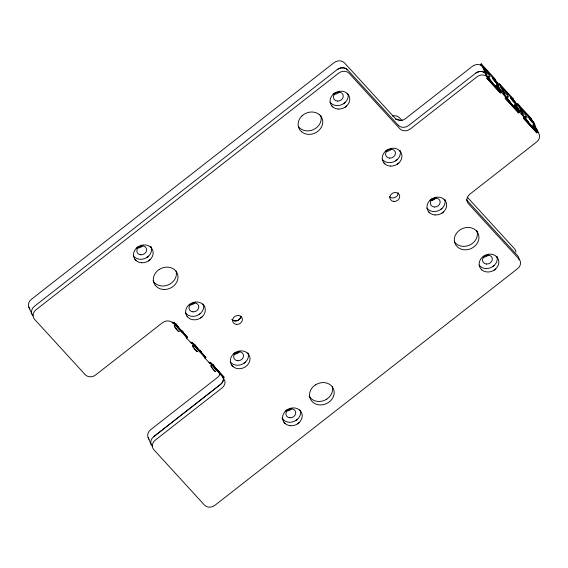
<?xml version="1.0" encoding="UTF-8"?>
<svg xmlns="http://www.w3.org/2000/svg" width="568" height="568" viewBox="0 0 568 568"><rect width="100%" height="100%" fill="white"/><g stroke="black" fill="none" stroke-linecap="round" stroke-linejoin="round"><path stroke-width="0.85" d="M136.561 247.996L138.173 246.739M302.006 115.865L304.022 114.289A12.581 10.884 -24 0 1 319.457 114.722M333.182 94.267L334.793 93.01M148.496 256.246L146.885 257.503A10.068 8.705 -24 0 1 134.566 257.155L133.324 255.841M150.037 259.711L148.425 260.968M345.117 102.517L343.505 103.774M346.657 105.982L345.046 107.238M385.36 151.301L386.964 150.044M200.667 313.28L199.056 314.537M202.208 316.745L200.596 318.002M397.288 159.551L395.676 160.808M398.828 163.016L397.217 164.273M233.455 353.921L235.06 352.664M430.075 200.192L431.68 198.928M245.383 362.171L243.771 363.428M442.003 208.435L440.399 209.691M443.544 211.899L441.94 213.156M285.626 410.955L287.231 409.698M297.554 419.205L295.949 420.462M299.095 422.67L297.49 423.927M494.174 265.469L492.57 266.726M495.715 268.934L494.11 270.19M398.289 125.287L347.573 69.843A7.554 6.539 -24 0 0 337.207 69.566L34.407 306.315A7.554 6.539 -24 0 0 32.987 315.815M481.373 65.86L480.684 64.319L481.274 63.857L494.692 78.526L500.862 92.378L487.443 77.717L481.274 63.857M482.551 67.471L483.127 67.024L487.791 77.44L486.826 78.199L500.223 92.875L501.196 92.115L496.553 81.678L496.155 81.991M486.208 73.947L485.548 74.465L486.243 73.982L485.846 73.535A7.554 6.539 -24 0 0 475.48 73.258M487.791 77.44L487.422 77.035A7.554 6.539 -24 0 0 477.049 76.758L410.202 129.028A7.554 6.539 -24 0 1 399.829 128.744L349.15 73.343A7.554 6.539 -24 0 0 338.776 73.066L35.983 309.816A7.554 6.539 -24 0 0 34.556 319.315L85.235 374.717A7.554 6.539 -24 0 0 95.609 374.994L162.455 322.723A7.554 6.539 -24 0 1 172.828 323.007L173.204 323.412L174.17 322.652M494.103 78.987L494.692 78.526M499.002 84.341L499.591 83.879L513.003 98.548L519.173 112.4L518.584 112.862L505.165 98.193M500.727 87.5L501.388 86.982M499.655 88.651L498.661 89.368L495.545 85.974M205.857 357.272L192.446 342.603L191.473 343.363L186.616 338.074L187.589 337.314L174.184 322.645M504.498 93.947L503.837 94.466L504.469 93.912L501.395 86.975M506.045 97.412L505.08 98.165L518.485 112.833L519.457 112.073L514.814 101.644L514.317 102.027M513.003 98.548L512.414 99.002L496.553 81.678M523.419 118.144L536.831 132.813L537.42 132.351L531.25 118.492L517.838 103.83L517.249 104.292L517.931 105.833M518.982 107.466L519.649 106.947L524.314 117.363L519.471 112.066M516.923 109.333L517.917 108.609M204.885 358.032L205.85 357.279M191.792 343.214L205.211 357.875L205.801 357.421L192.389 342.752M522.07 114.388L522.73 113.877L517.895 108.566M522.098 114.424L522.759 113.905M203.947 355.959L204.878 358.039L209.72 363.335L210.692 362.576L224.119 377.23L223.146 377.99L223.508 378.409A7.554 6.539 -24 0 1 222.081 387.909L155.234 440.179A7.554 6.539 -24 0 0 153.807 449.678L204.487 505.087A7.554 6.539 -24 0 0 214.853 505.357L517.654 268.614A7.554 6.539 -24 0 0 519.074 259.114L468.394 203.706A7.554 6.539 -24 0 1 469.821 194.206L536.675 141.936A7.554 6.539 -24 0 0 538.102 132.436L533.075 121.602L532.486 122.063M524.307 117.37L523.341 118.123L536.746 132.798L537.718 132.039M531.25 118.492L530.661 118.953L514.814 101.644M235.67 354.134L239.156 351.407M432.255 200.433L435.741 197.707M536.178 128.574L535.184 129.291L533.075 127.012M153.658 436.678L220.512 384.408A7.554 6.539 -24 0 0 223.21 377.173M159.253 269.409L157.237 270.979A12.581 10.884 -24 0 0 155.121 285.108M315.446 384.863L313.437 386.432A12.581 10.884 -24 0 0 311.321 400.561L312.833 402.229A12.581 10.884 -24 0 0 328.283 402.62L330.271 401.072A12.581 10.884 -24 0 0 332.394 386.943L330.874 385.274A12.581 10.884 -24 0 0 315.467 384.884M326.721 399.176L328.73 397.607A12.581 10.884 -24 0 0 332.266 386.375M347.133 93.337L348.354 94.671M399.304 150.371L400.525 151.706M444.027 199.261L445.241 200.589M496.198 256.296L497.419 257.631M331.165 103.44L329.944 102.112M332.706 106.905L331.485 105.57M384.877 163.939L383.656 162.604M429.593 212.83L428.378 211.495M480.223 266.399L479.009 265.064M481.77 269.864L480.549 268.529A10.068 8.705 -24 0 1 482.253 257.226L483.858 255.969A10.068 8.705 -24 0 1 497.043 257.162A10.068 8.705 -24 0 1 495.211 269.374A10.068 8.705 -24 0 1 481.785 269.843M319.443 114.701L320.97 116.369A12.581 10.884 -24 0 1 318.84 130.498L316.837 132.074A12.581 10.884 -24 0 1 301.416 131.655M301.409 131.662L299.883 129.994A12.581 10.884 -24 0 1 302.048 115.865M150.513 247.073L151.734 248.401M202.684 304.107L203.905 305.435M247.407 352.991L248.621 354.325A10.068 8.705 -24 0 1 246.924 365.629L245.319 366.892A10.068 8.705 -24 0 1 232.142 365.707A10.068 8.705 -24 0 1 233.973 353.495A10.068 8.705 -24 0 1 247.399 353.019M299.577 410.025L300.791 411.36M136.086 260.641L134.864 259.306M232.972 366.559L231.758 365.224M283.602 420.128L282.381 418.801M285.143 423.593L283.929 422.265M480.684 64.319L493.542 78.377M533.075 121.602L533.444 122.013A7.554 6.539 -24 0 1 534.935 125.535M484.248 70.077L490.113 76.481M502.51 90.035L508.374 96.446M520.771 110L527.438 117.292M499.634 88.608L504.512 93.94L506.052 97.405L501.21 92.108M536.156 128.531L536.561 128.971M487.337 76.999L491.973 82.076M505.591 96.965L510.234 102.041M514.814 107.047L516.944 109.376M523.852 116.93L528.496 121.999M519.173 112.4L505.761 97.731L499.591 83.879M537.42 132.351L524.008 117.682L517.838 103.83M486.854 78.178L500.273 92.84L496.844 85.143M402.194 120.743L399.552 117.853A7.561 6.539 -24 0 0 392.396 116.007M467.315 197.195L514.423 248.685A7.554 6.539 -24 0 1 515.914 252.206M174.071 322.731L187.49 337.399M210.636 362.704L224.048 377.365L223.458 377.826L210.046 363.165M173.481 323.192L186.9 337.861L186.212 336.32M477.163 231.822L475.643 230.154A12.581 10.884 -24 0 0 460.215 229.749L458.206 231.318A12.581 10.884 -24 0 0 456.125 245.447L457.602 247.115A12.581 10.884 -24 0 0 473.052 247.506L475.04 245.958A12.581 10.884 -24 0 0 477.155 231.829M426.831 208.03L428.052 209.365A10.068 8.705 -24 0 0 440.008 209.926A10.068 8.705 -24 0 0 444.829 199.453M454.535 241.982L456.061 243.651A12.581 10.884 -24 0 0 471.504 244.041L473.499 242.493A12.581 10.884 -24 0 0 476.68 230.26M382.115 159.147L383.336 160.474A10.068 8.705 -24 0 0 395.285 161.042A10.068 8.705 -24 0 0 400.113 150.563M298.342 126.529L299.868 128.198A12.581 10.884 -24 0 0 315.311 128.588L317.306 127.04A12.581 10.884 -24 0 0 320.842 115.808M230.21 361.766L231.432 363.094A10.068 8.705 -24 0 0 243.381 363.655A10.068 8.705 -24 0 0 248.209 353.182M185.495 312.876L186.716 314.21A10.068 8.705 -24 0 0 198.665 314.771A10.068 8.705 -24 0 0 203.493 304.299M187.035 316.341L188.256 317.675A10.068 8.705 -24 0 0 201.704 317.185A10.068 8.705 -24 0 0 203.536 304.973A10.068 8.705 -24 0 0 190.358 303.795L188.739 305.03A10.068 8.705 -24 0 0 187.042 316.341M153.573 281.65L155.099 283.311A12.581 10.884 -24 0 0 170.521 283.723L172.537 282.154A12.581 10.884 -24 0 0 176.073 270.922M155.114 285.115L156.64 286.776A12.581 10.884 -24 0 0 172.083 287.167L174.078 285.619A12.581 10.884 -24 0 0 176.194 271.49L174.674 269.821A12.581 10.884 -24 0 0 159.267 269.431M533.061 124.342L536.831 132.813M526.195 114.069L526.344 114.416L521.722 109.177M514.814 104.391L518.584 112.862M514.856 104.718L517.562 110.76M507.941 94.118L508.097 94.466L503.468 89.226M496.595 84.76L500.223 92.875M489.63 74.096L489.786 74.443L485.157 69.204M222.209 375.924L223.139 378.004M209.102 361.951L209.72 363.335M204.523 356.342L205.211 357.875M190.841 341.986L191.459 343.37M185.693 336L186.616 338.074M172.587 322.028L173.204 323.412M148.085 437.594L151.166 444.517M28.833 307.224L31.915 314.154M395.442 119.23A7.561 6.539 -24 0 1 400.184 120.508M398.26 125.251A7.554 6.539 -24 0 0 408.626 125.528L475.508 73.293A7.554 6.539 -24 0 1 485.881 73.57M536.526 128.943A7.554 6.539 -24 0 1 538.024 132.458M519.031 259.81A7.554 6.539 -24 0 0 517.533 255.65L466.825 200.213A7.554 6.539 -24 0 1 466.427 199.723M152.259 446.214A7.554 6.539 -24 0 1 153.687 436.714L220.54 384.444A7.554 6.539 -24 0 0 222.748 376.023M240.853 316.163A5.041 4.359 -24 0 1 237.396 320.565A5.041 4.359 -24 0 1 232.014 319.571M231.985 319.536A5.041 4.359 -24 0 0 237.396 320.565A5.041 4.359 -24 0 0 240.882 316.199M398.147 192.751A5.041 4.359 -24 0 1 394.916 197.494A5.041 4.359 -24 0 1 389.279 196.549M29.898 308.885A7.554 6.539 -24 0 1 31.325 299.386L334.119 62.636A7.554 6.539 -24 0 1 344.492 62.92L395.172 118.322A7.554 6.539 -24 0 0 405.545 118.598L472.391 66.328A7.554 6.539 -24 0 1 482.764 66.605M149.15 439.249A7.554 6.539 -24 0 1 150.577 429.756L217.423 377.486A7.554 6.539 -24 0 0 220.157 373.432M291.718 408.584A5.041 4.359 -24 0 1 286.563 410.834M239.81 351.159A5.041 4.359 -24 0 1 234.392 353.793M195.094 302.268A5.041 4.359 -24 0 1 189.222 304.839M436.167 197.813A5.041 4.359 -24 0 1 431.013 200.064M391.451 148.93A5.041 4.359 -24 0 1 386.297 151.18M488.338 254.854A5.041 4.359 -24 0 1 483.183 257.098M142.66 245.624A5.041 4.359 -24 0 1 137.967 247.911M339.281 91.895A5.041 4.359 -24 0 1 333.672 94.068M337.236 69.601A7.554 6.539 -24 0 1 347.602 69.878M153.616 281.643A12.581 10.884 -24 0 1 153.026 280.72M300.38 410.217A10.068 8.705 -24 0 1 294.196 421.378A10.068 8.705 -24 0 1 281.948 418.055M497 256.488A10.068 8.705 -24 0 1 492.179 266.96A10.068 8.705 -24 0 1 480.244 266.385M151.038 246.455A10.068 8.705 -24 0 1 146.913 257.474M348.134 94.359A10.068 8.705 -24 0 1 342.689 104.242A10.068 8.705 -24 0 1 331.187 103.426M309.184 396.173A12.581 10.884 -24 0 0 309.773 397.096L311.292 398.764A12.581 10.884 -24 0 0 326.735 399.155M496.098 85.15A6.433 0.895 52 0 1 494.913 85.583A6.433 0.895 52 0 1 489.552 78.824A6.433 0.895 52 0 1 489.687 77.07M495.679 85.938A6.433 0.895 52 0 1 495.63 87.082M491.824 83.269A6.433 0.895 52 0 1 488.352 78.221A6.433 0.895 52 0 1 488.828 77.319M514.58 105.499A6.433 0.895 52 0 1 512.904 105.286A6.433 0.895 52 0 1 507.622 98.442A6.433 0.895 52 0 1 508.289 97.348M514.232 106.486A6.433 0.895 52 0 1 513.742 106.99M510.142 103.291A6.433 0.895 52 0 1 506.585 98.072A6.433 0.895 52 0 1 507.409 97.554M532.834 125.45A6.433 0.895 52 0 1 531.151 125.23A6.433 0.895 52 0 1 525.869 118.392A6.433 0.895 52 0 1 526.543 117.299M532.479 126.437A6.433 0.895 52 0 1 531.989 126.941M528.787 123.717A6.433 0.895 52 0 1 524.917 118.187A6.433 0.895 52 0 1 525.656 117.505M215.435 371.224A3.529 0.49 52 0 1 212.908 368.966A3.529 0.49 52 0 1 211.161 365.792M215.549 371.117A3.912 0.547 52 0 1 213.085 369.271A3.912 0.547 52 0 1 211.033 365.529M218.999 371.209A6.433 0.895 52 0 1 217.196 370.719A6.433 0.895 52 0 1 212.141 364.265M219.567 371.671A6.433 0.895 52 0 1 218.701 371.117M214.803 366.779A6.433 0.895 52 0 1 213.007 364.244M200.454 350.648A6.433 0.895 52 0 1 199.261 351.081A6.433 0.895 52 0 1 193.894 344.314M201.321 351.72A6.433 0.895 52 0 1 199.844 350.612M196.954 347.346A6.433 0.895 52 0 1 194.76 344.293M197.359 351.315A3.912 0.547 52 0 1 194.725 349.185A3.912 0.547 52 0 1 192.779 345.578M197.188 351.272A3.529 0.49 52 0 1 194.654 349.015A3.529 0.49 52 0 1 192.907 345.848M182.307 330.952A6.433 0.895 52 0 1 180.624 330.732A6.433 0.895 52 0 1 175.342 323.888M183.208 331.662A6.433 0.895 52 0 1 181.845 330.888M178.238 326.806A6.433 0.895 52 0 1 176.172 323.831M179.09 331.428A3.912 0.547 52 0 1 176.172 328.865A3.912 0.547 52 0 1 174.589 325.627M178.87 331.329A3.529 0.49 52 0 1 176.123 328.709A3.529 0.49 52 0 1 174.688 325.854M289.921 417.785A5.041 4.359 -24 0 0 295.431 411.346A5.041 4.359 -24 0 0 287.017 410.813A5.041 4.359 -24 0 0 289.921 417.785M237.751 360.751A5.041 4.359 -24 0 0 243.26 354.311A5.041 4.359 -24 0 0 234.84 353.772A5.041 4.359 -24 0 0 237.751 360.751M193.028 311.86A5.041 4.359 -24 0 0 198.537 305.421A5.041 4.359 -24 0 0 190.124 304.888A5.041 4.359 -24 0 0 193.028 311.86M434.371 207.015A5.041 4.359 -24 0 0 439.88 200.582A5.041 4.359 -24 0 0 431.467 200.042A5.041 4.359 -24 0 0 434.371 207.015M389.655 158.131A5.041 4.359 -24 0 0 395.158 151.691A5.041 4.359 -24 0 0 386.744 151.159A5.041 4.359 -24 0 0 389.655 158.131M486.542 264.049A5.041 4.359 -24 0 0 492.051 257.616A5.041 4.359 -24 0 0 483.638 257.077A5.041 4.359 -24 0 0 486.542 264.049M140.857 254.826A5.041 4.359 -24 0 0 146.367 248.386A5.041 4.359 -24 0 0 137.953 247.854A5.041 4.359 -24 0 0 140.857 254.826M337.477 101.097A5.041 4.359 -24 0 0 342.987 94.657A5.041 4.359 -24 0 0 334.573 94.118A5.041 4.359 -24 0 0 337.477 101.097M435.102 214.967A10.068 8.705 -24 0 0 446.086 202.109A10.068 8.705 -24 0 0 429.287 201.051A10.068 8.705 -24 0 0 435.102 214.967M393.922 201.448A5.041 4.359 -24 0 0 399.432 195.009A5.041 4.359 -24 0 0 391.018 194.469A5.041 4.359 -24 0 0 393.922 201.448M236.622 324.427A5.041 4.359 -24 0 0 242.131 317.995A5.041 4.359 -24 0 0 233.718 317.455A5.041 4.359 -24 0 0 236.622 324.427M390.379 166.083A10.068 8.705 -24 0 0 401.37 153.225A10.068 8.705 -24 0 0 384.571 152.167A10.068 8.705 -24 0 0 390.379 166.083M338.209 109.049A10.068 8.705 -24 0 0 349.199 96.191A10.068 8.705 -24 0 0 332.401 95.133A10.068 8.705 -24 0 0 338.209 109.049M141.588 262.778A10.068 8.705 -24 0 0 152.579 249.92A10.068 8.705 -24 0 0 135.773 248.862A10.068 8.705 -24 0 0 141.588 262.778M290.653 425.737A10.068 8.705 -24 0 0 301.636 412.879A10.068 8.705 -24 0 0 284.838 411.821A10.068 8.705 -24 0 0 290.653 425.737M493.024 78.753A3.529 0.49 52 0 0 496.702 82.85A3.529 0.49 52 0 0 493.961 78.576A3.529 0.49 52 0 0 493.024 78.753M492.861 78.611A3.912 0.547 52 0 0 496.936 83.155A3.912 0.547 52 0 0 493.897 78.412A3.912 0.547 52 0 0 492.861 78.611M511.342 98.775A3.529 0.49 52 0 0 515.02 102.872A3.529 0.49 52 0 0 512.272 98.598A3.529 0.49 52 0 0 511.342 98.775M511.172 98.633A3.912 0.547 52 0 0 515.254 103.177A3.912 0.547 52 0 0 512.208 98.434A3.912 0.547 52 0 0 511.172 98.633M529.419 118.584A3.912 0.547 52 0 0 533.501 123.128A3.912 0.547 52 0 0 530.455 118.378A3.912 0.547 52 0 0 529.419 118.584M529.589 118.726A3.529 0.49 52 0 0 533.267 122.823A3.529 0.49 52 0 0 530.526 118.542A3.529 0.49 52 0 0 529.589 118.726"/></g></svg>
